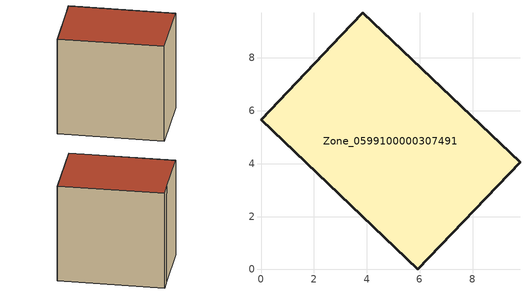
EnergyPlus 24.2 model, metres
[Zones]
Zone_0599100000307491
 floor ground (C_G): 9.79,4.06 5.93,0 0,5.65 3.03,8.86 3.85,9.71 z2.05
 wall outside (C_F): 5.93,0 9.79,4.06 3.85,9.71 3.03,8.86 0,5.65 5.93,0 z2.05:10.07
 roof outside (C_R): 9.79,4.06 3.85,9.71 3.03,8.86 0,5.65 5.93,0 z10.07
[BUILDING]
Pand.0599100000307491: North Axis=0; Terrain=City; Loads Convergence Tolerance Value=0.04; Temperature Convergence Tolerance Value=0.4; Solar Distribution=FullExterior; Maximum Number of Warmup Days=25; Minimum Number of Warmup Days=1
[Site:Location]
Rotterdam.The.Hague.AP_ZH_NLD Design_Conditions: Latitude=51.96; Longitude=4.45; Time Zone=1; Elevation=-4.5
[SITE:GROUNDTEMPERATURE:BUILDINGSURFACE]
18, 18, 18, 18, 18, 18, 18, 18, 18, 18, 18, 18
[MATERIAL] Thermal Absorptance=0.9; Solar Absorptance=0.7; Visible Absorptance=0.7
Name | Roughness | Thickness | Conductivity | Density | Specific Heat
G.TC.1975-1991 | MediumSmooth | 0.15 | 0.288461 | 540 | 1210
F.TC.1975-1991 | Rough | 0.3 | 0.230769 | 1920 | 840
R.TC.1975-1991 | MediumRough | 0.2 | 0.153846 | 1500 | 1000
[CONSTRUCTION]
C_G: G.TC.1975-1991
C_F: F.TC.1975-1991
C_R: R.TC.1975-1991
[ZONE]
Zone_0599100000307491: Type=1; Multiplier=1; Ceiling Height=Autocalculate; Volume=Autocalculate; Floor Area=autocalculate; Part of Total Floor Area=Yes
[ZONEINFILTRATION:DESIGNFLOWRATE]
Infil_Zone_0599100000307491: Zone or ZoneList or Space or SpaceList=Zone_0599100000307491; Schedule=AlwaysOn; Design Flow Rate Calculation Method=Flow/Area; Flow Rate per Floor Area=0.003; Constant Term Coefficient=1; Temperature Term Coefficient=0; Velocity Term Coefficient=0; Velocity Squared Term Coefficient=0
[HVACTEMPLATE:ZONE:IDEALLOADSAIRSYSTEM]
Zone_0599100000307491: Maximum Heating Supply Air Temperature=50; Minimum Cooling Supply Air Temperature=13; Maximum Heating Supply Air Humidity Ratio=0.0156; Minimum Cooling Supply Air Humidity Ratio=0.0077; Heating Limit=NoLimit; Cooling Limit=NoLimit; Dehumidification Control Type=ConstantSensibleHeatRatio; Cooling Sensible Heat Ratio=0.7; Dehumidification Setpoint=60; Humidification Control Type=None; Humidification Setpoint=30; Outdoor Air Method=None; Outdoor Air Flow Rate per Person=0.00944; Outdoor Air Flow Rate per Zone Floor Area=0; Outdoor Air Flow Rate per Zone=0; Demand Controlled Ventilation Type=None; Outdoor Air Economizer Type=NoEconomizer; Heat Recovery Type=None; Sensible Heat Recovery Effectiveness=0.7; Latent Heat Recovery Effectiveness=0.65
[ZONECONTROL:THERMOSTAT]
ThermostatControl_Zone_0599100000307491: Zone or ZoneList=Zone_0599100000307491; Control Type Schedule=DualSetpointControlType; Control 1=Thermostat_Zone_0599100000307491; Temperature Difference Between Cutout And Setpoint=0
[THERMOSTATSETPOINT:DUALSETPOINT]
Thermostat_Zone_0599100000307491: Heating Setpoint Temperature Schedule=HeatingSetpoint_Zone_0599100000307491; Cooling Setpoint Temperature Schedule=CoolingSetpoint_Zone_0599100000307491
[SCHEDULE:COMPACT]
HeatingSetpoint_Zone_0599100000307491: Through: 12/31, For: AllDays, Until: 24:00, 21
CoolingSetpoint_Zone_0599100000307491: Through: 12/31, For: AllDays, Until: 24:00, 24
DualSetpointControlType: Through: 12/31, For: AllDays, Until: 24:00, 4
AlwaysOn: Through: 12/31, For: AllDays, Until: 24:00, 1
